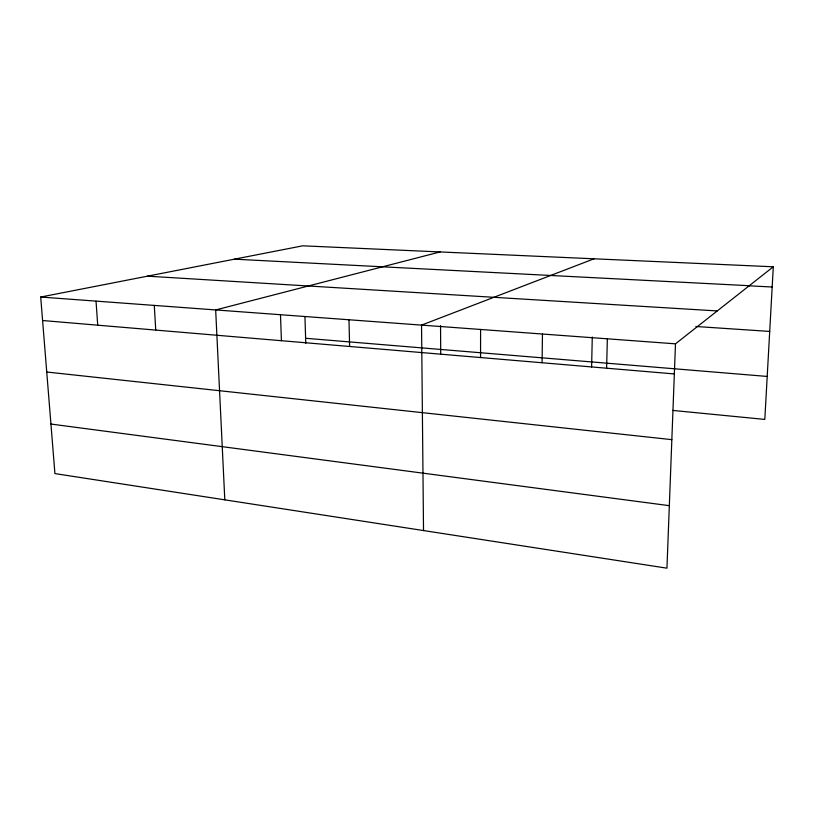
<?xml version="1.0" encoding="UTF-8"?>
<svg xmlns="http://www.w3.org/2000/svg" width="814" height="814" viewBox="0 0 814 814"><rect width="100%" height="100%" fill="white"/><g stroke="black" fill="none" stroke-linecap="round" stroke-linejoin="round"><path stroke-width="1.22" d="M480.555 357.55L480.596 329.467M542.093 362.749L542.46 334.025M591.605 366.992L592.277 337.016M606.613 368.203L607.346 338.817M773.3 266.788L675.488 343.834L666.951 568.182L54.925 473.585L40.7 297.039L302.716 245.818L773.3 266.788L764.814 419.413L672.588 410.409M594.027 258.801L421.54 325.112L423.524 530.555M440.099 251.933L215.669 309.941L224.806 499.837M234.391 259.167L749.277 285.714M748.137 285.765L772.171 287.006M147.466 276.17L717.246 310.938M695.858 326.485L769.708 331.43M40.7 297.039L675.488 343.834M305.626 338.278L767.205 376.444M42.593 320.523L674.338 373.931M46.744 372.018L671.835 439.652M50.936 424.053L669.332 505.677M96.032 301.119L97.721 325.183M154.273 305.413L155.749 330.087M280.484 314.713L281.42 340.71M304.945 316.727L305.779 343.294M348.992 319.77L349.613 346.479M440.547 325.651L440.72 354.395"/></g></svg>
